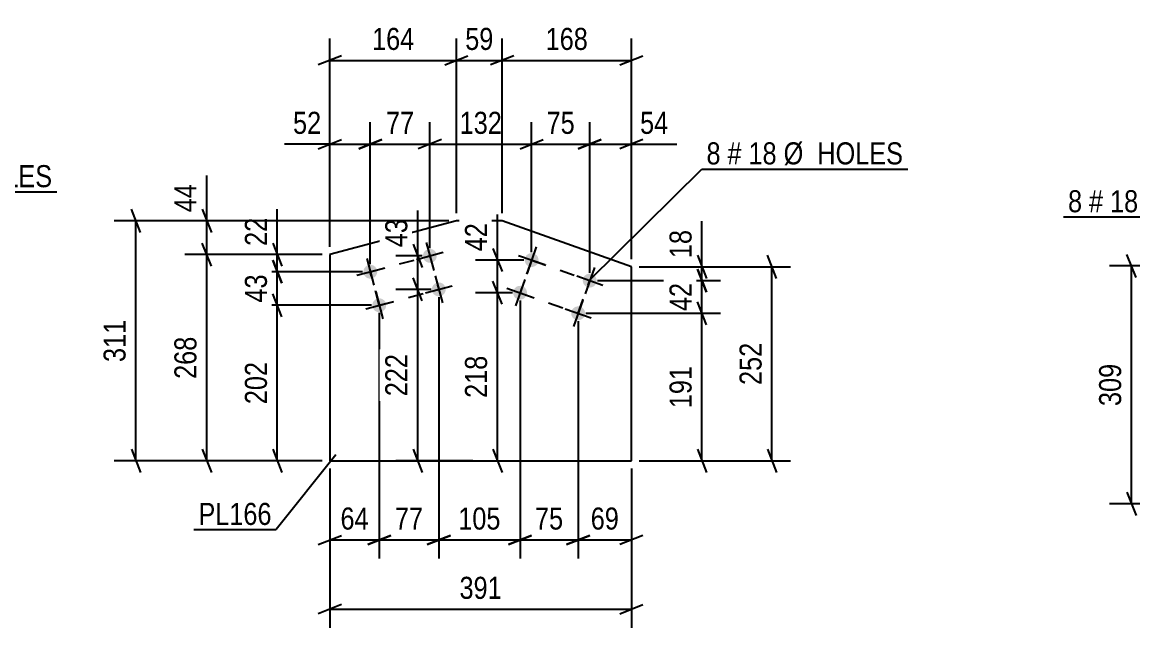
# Model space of a CAD drawing. Header units: millimetres. Extents: x 0 to 1189, y 0 to 841.
# Drawn here: x 277.1 to 421.3, y 232.7 to 311.3 of the extents above; entities that cross this region are included whole.
import ezdxf

# ---------------------------------------------------------------- set-up
doc = ezdxf.new("R2010")
doc.units = ezdxf.units.MM
doc.linetypes.add('DXK_LINE_DOT2', pattern=[3.9198, 1.9599, -1.9599])
doc.styles.add('Arial Narrow', font='ARIALN.TTF', dxfattribs={"height": 0.2})

# ---------------------------------------------------------------- blocks, each defined once
blk = doc.blocks.new('Part-203723932-7263 - 7257')
at = {"color": 2, "linetype": 'Continuous'}
for p, q in [((333.46, 285.51), (317.03, 281.14)), ((339.39, 285.51), (333.46, 285.51)), ((356.17, 279.55), (339.39, 285.51)), ((317.03, 281.14), (317.03, 254.38)), ((356.17, 254.38), (356.17, 279.55)), ((317.03, 254.38), (356.17, 254.38))]:
    blk.add_line(p, q, dxfattribs=at)
blk = doc.blocks.new('Bolt-203723932-7296 - 7257')
at = {"linetype": 'Continuous'}
for points in [[(330.88, 281.2, -1), (329.14, 280.74, -1)], [(323.15, 279.14, -1), (321.41, 278.68, -1)], [(332.04, 276.85, -1), (330.3, 276.39, -1)], [(324.31, 274.79, -1), (322.57, 274.33, -1)]]:
    blk.add_hatch(color=1, dxfattribs=at).paths.add_polyline_path(points)
at = {"color": 1, "linetype": 'Continuous'}
for p, q in [((329.55, 282.71), (330.48, 279.23)), ((328.27, 280.5), (331.75, 281.43)), ((321.82, 280.65), (322.75, 277.17)), ((320.54, 278.45), (324.02, 279.37)), ((330.71, 278.36), (331.63, 274.88)), ((329.43, 276.16), (332.91, 277.08)), ((322.98, 276.3), (323.9, 272.82)), ((321.7, 274.1), (325.18, 275.02))]:
    blk.add_line(p, q, dxfattribs=at)
blk = doc.blocks.new('Bolt-203723932-7301 - 7257')
at = {"linetype": 'Continuous'}
for points in [[(344.07, 280.13, -1), (342.37, 280.73, -1)], [(351.61, 277.46, -1), (349.91, 278.06, -1)], [(342.57, 275.89, -1), (340.87, 276.49, -1)], [(350.11, 273.22, -1), (348.41, 273.82, -1)]]:
    blk.add_hatch(color=1, dxfattribs=at).paths.add_polyline_path(points)
at = {"color": 1, "linetype": 'Continuous'}
for p, q in [((343.82, 282.13), (342.62, 278.74)), ((341.53, 281.03), (344.92, 279.83)), ((349.07, 278.36), (352.46, 277.16)), ((351.36, 279.45), (350.16, 276.06)), ((340.02, 276.79), (343.41, 275.59)), ((342.32, 277.89), (341.12, 274.5)), ((347.56, 274.12), (350.95, 272.92)), ((349.86, 275.21), (348.66, 271.82))]:
    blk.add_line(p, q, dxfattribs=at)
blk = doc.blocks.new('Line-203723932-7620 - 7257')
at = {"color": 1, "linetype": 'DXK_LINE_DOT2'}
blk.add_line((330.01, 280.97), (331.17, 276.62), dxfattribs=at)
blk = doc.blocks.new('Line-203723932-7613 - 7257')
at = {"color": 1, "linetype": 'DXK_LINE_DOT2'}
blk.add_line((322.28, 278.91), (330.01, 280.97), dxfattribs=at)
blk = doc.blocks.new('Line-203723932-7606 - 7257')
at = {"color": 1, "linetype": 'DXK_LINE_DOT2'}
blk.add_line((323.44, 274.56), (331.17, 276.62), dxfattribs=at)
blk = doc.blocks.new('Line-203723932-7599 - 7257')
at = {"color": 1, "linetype": 'DXK_LINE_DOT2'}
blk.add_line((323.44, 274.56), (322.28, 278.91), dxfattribs=at)
blk = doc.blocks.new('Line-203723932-7592 - 7257')
at = {"color": 1, "linetype": 'DXK_LINE_DOT2'}
blk.add_line((343.22, 280.43), (341.72, 276.19), dxfattribs=at)
blk = doc.blocks.new('Line-203723932-7585 - 7257')
at = {"color": 1, "linetype": 'DXK_LINE_DOT2'}
blk.add_line((341.72, 276.19), (349.26, 273.52), dxfattribs=at)
blk = doc.blocks.new('Line-203723932-7578 - 7257')
at = {"color": 1, "linetype": 'DXK_LINE_DOT2'}
blk.add_line((349.26, 273.52), (350.76, 277.76), dxfattribs=at)
blk = doc.blocks.new('Line-203723932-7571 - 7257')
at = {"color": 1, "linetype": 'DXK_LINE_DOT2'}
blk.add_line((343.22, 280.43), (350.76, 277.76), dxfattribs=at)
blk = doc.blocks.new('StraightDimension-203723932-21856 - 21587')
at = {"color": 7, "linetype": 'Continuous'}
for p, q in [((421.69, 278.16), (420.49, 281.16)), ((458.43, 279.66), (418.24, 279.66)), ((421.09, 248.8), (421.09, 279.66)), ((420.49, 250.3), (421.69, 247.3)), ((441.66, 248.8), (418.24, 248.8))]:
    blk.add_line(p, q, dxfattribs=at)
at = {"color": 0}
blk.add_wipeout([(420.34, 267.57), (416.14, 267.57), (416.14, 260.89), (420.34, 260.89)], dxfattribs=at)
at = {"color": 3, "style": 'Arial Narrow'}
blk.add_text('309', height=2.863, rotation=90.0002, dxfattribs=at).set_placement((419.74, 261.49))
blk = doc.blocks.new('StraightDimension-203723932-7457 - 7257')
at = {"color": 7, "linetype": 'Continuous'}
for p, q in [((317.03, 282.14), (317.03, 309.19)), ((333.46, 286.51), (333.46, 309.19)), ((318.53, 306.94), (315.53, 305.74)), ((317.03, 306.34), (333.46, 306.34)), ((331.96, 305.74), (334.96, 306.94))]:
    blk.add_line(p, q, dxfattribs=at)
at = {"color": 0}
blk.add_wipeout([(328.59, 307.09), (328.59, 311.29), (321.91, 311.29), (321.91, 307.09)], dxfattribs=at)
at = {"color": 3, "style": 'Arial Narrow'}
blk.add_text('164', height=2.863, dxfattribs=at).set_placement((322.51, 307.69))
blk = doc.blocks.new('StraightDimension-203723932-7386 - 7257')
at = {"color": 7, "linetype": 'Continuous'}
for p, q in [((310.21, 281.14), (310.21, 287.04)), ((310.21, 281.14), (310.21, 287.04)), ((309.61, 282.64), (310.81, 279.64)), ((316.03, 281.14), (307.36, 281.14)), ((310.21, 278.91), (310.21, 281.14)), ((310.81, 277.41), (309.61, 280.41)), ((321.28, 278.91), (307.36, 278.91))]:
    blk.add_line(p, q, dxfattribs=at)
at = {"color": 0}
blk.add_wipeout([(309.46, 286.52), (305.26, 286.52), (305.26, 281.66), (309.46, 281.66)], dxfattribs=at)
at = {"color": 3, "style": 'Arial Narrow'}
blk.add_text('22', height=2.863, rotation=90.0002, dxfattribs=at).set_placement((308.86, 282.26))
blk = doc.blocks.new('StraightDimension-203723932-7505 - 7257')
at = {"color": 7, "linetype": 'Continuous'}
for p, q in [((328.43, 280.97), (328.43, 286.87)), ((328.43, 280.97), (328.43, 286.87)), ((327.83, 282.47), (329.03, 279.47)), ((329.01, 280.97), (325.58, 280.97)), ((328.43, 276.62), (328.43, 280.97)), ((329.03, 275.12), (327.83, 278.12)), ((330.17, 276.62), (325.58, 276.62))]:
    blk.add_line(p, q, dxfattribs=at)
at = {"color": 0}
blk.add_wipeout([(327.68, 286.35), (323.48, 286.35), (323.48, 281.49), (327.68, 281.49)], dxfattribs=at)
at = {"color": 3, "style": 'Arial Narrow'}
blk.add_text('43', height=2.863, rotation=90.0002, dxfattribs=at).set_placement((327.08, 282.09))
blk = doc.blocks.new('StraightDimension-203723932-7380 - 7257')
at = {"color": 7, "linetype": 'Continuous'}
for p, q in [((310.81, 273.06), (309.61, 276.06)), ((322.44, 274.56), (307.36, 274.56)), ((310.21, 254.38), (310.21, 274.56)), ((309.61, 255.88), (310.81, 252.88)), ((316.03, 254.38), (307.36, 254.38))]:
    blk.add_line(p, q, dxfattribs=at)
at = {"color": 0}
blk.add_wipeout([(309.46, 267.81), (305.26, 267.81), (305.26, 261.13), (309.46, 261.13)], dxfattribs=at)
at = {"color": 3, "style": 'Arial Narrow'}
blk.add_text('202', height=2.863, rotation=90.0002, dxfattribs=at).set_placement((308.86, 261.73))
blk = doc.blocks.new('StraightDimension-203723932-7329 - 7257')
at = {"color": 7, "linetype": 'Continuous'}
for p, q in [((350.76, 278.76), (350.76, 298.3)), ((356.17, 280.55), (356.17, 298.3)), ((349.26, 294.85), (352.26, 296.05)), ((357.67, 296.05), (354.67, 294.85)), ((350.76, 295.45), (356.17, 295.45)), ((356.17, 295.45), (362.08, 295.45)), ((356.17, 295.45), (362.08, 295.45))]:
    blk.add_line(p, q, dxfattribs=at)
at = {"color": 0}
blk.add_wipeout([(361.55, 296.2), (361.55, 300.4), (356.7, 300.4), (356.7, 296.2)], dxfattribs=at)
at = {"color": 3, "style": 'Arial Narrow'}
blk.add_text('54', height=2.863, dxfattribs=at).set_placement((357.3, 296.8))
blk = doc.blocks.new('StraightDimension-203723932-7535 - 7257')
at = {"color": 7, "linetype": 'Continuous'}
for p, q in [((339.38, 274.69), (338.18, 277.69)), ((340.72, 276.19), (335.93, 276.19)), ((338.78, 254.38), (338.78, 276.19)), ((338.18, 255.88), (339.38, 252.88)), ((337.6, 254.38), (341.18, 254.38))]:
    blk.add_line(p, q, dxfattribs=at)
at = {"color": 0}
blk.add_wipeout([(338.03, 268.63), (333.83, 268.63), (333.83, 261.94), (338.03, 261.94)], dxfattribs=at)
at = {"color": 3, "style": 'Arial Narrow'}
blk.add_text('218', height=2.863, rotation=90.0002, dxfattribs=at).set_placement((337.43, 262.54))
blk = doc.blocks.new('StraightDimension-203723932-7320 - 7257')
at = {"color": 7, "linetype": 'Continuous'}
for p, q in [((301.66, 279.64), (300.46, 282.64)), ((316.03, 281.14), (298.21, 281.14)), ((301.06, 254.38), (301.06, 281.14)), ((300.46, 255.88), (301.66, 252.88)), ((316.03, 254.38), (298.21, 254.38))]:
    blk.add_line(p, q, dxfattribs=at)
at = {"color": 0}
blk.add_wipeout([(300.31, 271.1), (296.11, 271.1), (296.11, 264.41), (300.31, 264.41)], dxfattribs=at)
at = {"color": 3, "style": 'Arial Narrow'}
blk.add_text('268', height=2.863, rotation=90.0002, dxfattribs=at).set_placement((299.71, 265.01))
blk = doc.blocks.new('StraightDimension-203723932-7303 - 7257')
at = {"color": 7, "linetype": 'Continuous'}
for p, q in [((292.46, 284.01), (291.26, 287.01)), ((332.46, 285.51), (289.01, 285.51)), ((291.86, 254.38), (291.86, 285.51)), ((291.26, 255.88), (292.46, 252.88)), ((316.03, 254.38), (289.01, 254.38))]:
    blk.add_line(p, q, dxfattribs=at)
at = {"color": 0}
blk.add_wipeout([(291.11, 273.28), (286.91, 273.28), (286.91, 266.6), (291.11, 266.6)], dxfattribs=at)
at = {"color": 3, "style": 'Arial Narrow'}
blk.add_text('311', height=2.863, rotation=90.0002, dxfattribs=at).set_placement((290.51, 267.2))
blk = doc.blocks.new('StraightDimension-203723932-7310 - 7257')
at = {"color": 7, "linetype": 'Continuous'}
for p, q in [((301.06, 285.51), (301.06, 291.41)), ((301.06, 285.51), (301.06, 291.41)), ((300.46, 287.01), (301.66, 284.01)), ((332.46, 285.51), (298.21, 285.51)), ((301.06, 281.14), (301.06, 285.51)), ((301.66, 279.64), (300.46, 282.64)), ((316.03, 281.14), (298.21, 281.14))]:
    blk.add_line(p, q, dxfattribs=at)
at = {"color": 0}
blk.add_wipeout([(300.31, 290.89), (296.11, 290.89), (296.11, 286.03), (300.31, 286.03)], dxfattribs=at)
at = {"color": 3, "style": 'Arial Narrow'}
blk.add_text('44', height=2.863, rotation=90.0002, dxfattribs=at).set_placement((299.71, 286.63))
blk = doc.blocks.new('StraightDimension-203723932-7468 - 7257')
at = {"color": 7, "linetype": 'Continuous'}
for p, q in [((323.44, 273.56), (323.44, 241.71)), ((317.03, 253.38), (317.03, 241.71)), ((315.53, 243.51), (318.53, 244.71)), ((317.03, 244.11), (323.44, 244.11)), ((324.94, 244.71), (321.94, 243.51))]:
    blk.add_line(p, q, dxfattribs=at)
at = {"color": 0}
blk.add_wipeout([(322.66, 244.86), (322.66, 249.06), (317.81, 249.06), (317.81, 244.86)], dxfattribs=at)
at = {"color": 3, "style": 'Arial Narrow'}
blk.add_text('64', height=2.863, dxfattribs=at).set_placement((318.41, 245.46))
blk = doc.blocks.new('StraightDimension-203723932-7403 - 7257')
at = {"color": 7, "linetype": 'Continuous'}
for p, q in [((365.33, 279.55), (365.33, 285.46)), ((365.33, 279.55), (365.33, 285.46)), ((364.73, 281.05), (365.93, 278.05)), ((357.17, 279.55), (367.73, 279.55)), ((365.93, 276.26), (364.73, 279.26)), ((365.33, 277.76), (365.33, 279.55)), ((351.76, 277.76), (367.73, 277.76))]:
    blk.add_line(p, q, dxfattribs=at)
at = {"color": 0}
blk.add_wipeout([(364.58, 284.93), (360.38, 284.93), (360.38, 280.08), (364.58, 280.08)], dxfattribs=at)
at = {"color": 3, "style": 'Arial Narrow'}
blk.add_text('18', height=2.863, rotation=90.0002, dxfattribs=at).set_placement((363.98, 280.68))
blk = doc.blocks.new('StraightDimension-203723932-7339 - 7257')
at = {"color": 7, "linetype": 'Continuous'}
for p, q in [((343.22, 281.43), (343.22, 298.3)), ((350.76, 278.76), (350.76, 298.3)), ((341.72, 294.85), (344.72, 296.05)), ((352.26, 296.05), (349.26, 294.85)), ((343.22, 295.45), (350.76, 295.45))]:
    blk.add_line(p, q, dxfattribs=at)
at = {"color": 0}
blk.add_wipeout([(349.42, 296.2), (349.42, 300.4), (344.56, 300.4), (344.56, 296.2)], dxfattribs=at)
at = {"color": 3, "style": 'Arial Narrow'}
blk.add_text('75', height=2.863, dxfattribs=at).set_placement((345.16, 296.8))
blk = doc.blocks.new('StraightDimension-203723932-7413 - 7257')
at = {"color": 7, "linetype": 'Continuous'}
for p, q in [((364.73, 279.26), (365.93, 276.26)), ((351.76, 277.76), (367.73, 277.76)), ((365.33, 273.52), (365.33, 277.76)), ((365.93, 272.02), (364.73, 275.02)), ((350.26, 273.52), (367.73, 273.52))]:
    blk.add_line(p, q, dxfattribs=at)
at = {"color": 0}
blk.add_wipeout([(364.58, 278.07), (360.38, 278.07), (360.38, 273.21), (364.58, 273.21)], dxfattribs=at)
at = {"color": 3, "style": 'Arial Narrow'}
blk.add_text('42', height=2.863, rotation=90.0002, dxfattribs=at).set_placement((363.98, 273.81))
blk = doc.blocks.new('StraightDimension-203723932-7349 - 7257')
at = {"color": 7, "linetype": 'Continuous'}
for p, q in [((330.01, 281.97), (330.01, 298.3)), ((343.22, 281.43), (343.22, 298.3)), ((331.51, 296.05), (328.51, 294.85)), ((341.72, 294.85), (344.72, 296.05)), ((330.01, 295.45), (343.22, 295.45))]:
    blk.add_line(p, q, dxfattribs=at)
at = {"color": 0}
blk.add_wipeout([(339.96, 296.2), (339.96, 300.4), (333.28, 300.4), (333.28, 296.2)], dxfattribs=at)
at = {"color": 3, "style": 'Arial Narrow'}
blk.add_text('132', height=2.863, dxfattribs=at).set_placement((333.88, 296.8))
blk = doc.blocks.new('StraightDimension-203723932-7423 - 7257')
at = {"color": 7, "linetype": 'Continuous'}
for p, q in [((365.93, 272.02), (364.73, 275.02)), ((350.26, 273.52), (367.73, 273.52)), ((365.33, 254.38), (365.33, 273.52)), ((364.73, 255.88), (365.93, 252.88)), ((357.17, 254.38), (367.73, 254.38))]:
    blk.add_line(p, q, dxfattribs=at)
at = {"color": 0}
blk.add_wipeout([(364.58, 267.29), (360.38, 267.29), (360.38, 260.61), (364.58, 260.61)], dxfattribs=at)
at = {"color": 3, "style": 'Arial Narrow'}
blk.add_text('191', height=2.863, rotation=90.0002, dxfattribs=at).set_placement((363.98, 261.21))
blk = doc.blocks.new('StraightDimension-203723932-7359 - 7257')
at = {"color": 7, "linetype": 'Continuous'}
for p, q in [((322.28, 279.91), (322.28, 298.3)), ((330.01, 281.97), (330.01, 298.3)), ((320.78, 294.85), (323.78, 296.05)), ((331.51, 296.05), (328.51, 294.85)), ((322.28, 295.45), (330.01, 295.45))]:
    blk.add_line(p, q, dxfattribs=at)
at = {"color": 0}
blk.add_wipeout([(328.58, 296.2), (328.58, 300.4), (323.72, 300.4), (323.72, 296.2)], dxfattribs=at)
at = {"color": 3, "style": 'Arial Narrow'}
blk.add_text('77', height=2.863, dxfattribs=at).set_placement((324.32, 296.8))
blk = doc.blocks.new('StraightDimension-203723932-7490 - 7257')
at = {"color": 7, "linetype": 'Continuous'}
for p, q in [((341.72, 275.19), (341.72, 241.71)), ((349.26, 272.52), (349.26, 241.71)), ((340.22, 243.51), (343.22, 244.71)), ((341.72, 244.11), (349.26, 244.11)), ((350.76, 244.71), (347.76, 243.51))]:
    blk.add_line(p, q, dxfattribs=at)
at = {"color": 0}
blk.add_wipeout([(347.92, 244.86), (347.92, 249.06), (343.06, 249.06), (343.06, 244.86)], dxfattribs=at)
at = {"color": 3, "style": 'Arial Narrow'}
blk.add_text('75', height=2.863, dxfattribs=at).set_placement((343.66, 245.46))
blk = doc.blocks.new('StraightDimension-203723932-7369 - 7257')
at = {"color": 7, "linetype": 'Continuous'}
for p, q in [((317.03, 282.14), (317.03, 298.3)), ((322.28, 279.91), (322.28, 298.3)), ((315.53, 294.85), (318.53, 296.05)), ((323.78, 296.05), (320.78, 294.85)), ((317.03, 295.45), (311.13, 295.45)), ((317.03, 295.45), (311.13, 295.45)), ((317.03, 295.45), (322.28, 295.45))]:
    blk.add_line(p, q, dxfattribs=at)
at = {"color": 0}
blk.add_wipeout([(316.51, 296.2), (316.51, 300.4), (311.65, 300.4), (311.65, 296.2)], dxfattribs=at)
at = {"color": 3, "style": 'Arial Narrow'}
blk.add_text('52', height=2.863, dxfattribs=at).set_placement((312.25, 296.8))
blk = doc.blocks.new('StraightDimension-203723932-7394 - 7257')
at = {"color": 7, "linetype": 'Continuous'}
for p, q in [((309.61, 280.41), (310.81, 277.41)), ((321.28, 278.91), (307.36, 278.91)), ((310.21, 274.56), (310.21, 278.91)), ((310.81, 273.06), (309.61, 276.06)), ((322.44, 274.56), (307.36, 274.56))]:
    blk.add_line(p, q, dxfattribs=at)
at = {"color": 0}
blk.add_wipeout([(309.46, 279.16), (305.26, 279.16), (305.26, 274.31), (309.46, 274.31)], dxfattribs=at)
at = {"color": 3, "style": 'Arial Narrow'}
blk.add_text('43', height=2.863, rotation=90.0002, dxfattribs=at).set_placement((308.86, 274.91))
blk = doc.blocks.new('StraightDimension-203723932-7432 - 7257')
at = {"color": 7, "linetype": 'Continuous'}
for p, q in [((317.03, 253.38), (317.03, 232.72)), ((356.17, 253.38), (356.17, 232.72)), ((318.53, 235.72), (315.53, 234.52)), ((317.03, 235.12), (356.17, 235.12)), ((354.67, 234.52), (357.67, 235.72))]:
    blk.add_line(p, q, dxfattribs=at)
at = {"color": 0}
blk.add_wipeout([(339.95, 235.87), (339.95, 240.07), (333.26, 240.07), (333.26, 235.87)], dxfattribs=at)
at = {"color": 3, "style": 'Arial Narrow'}
blk.add_text('391', height=2.863, dxfattribs=at).set_placement((333.86, 236.47))
blk = doc.blocks.new('StraightDimension-203723932-7565 - 7257')
at = {"color": 7, "linetype": 'Continuous'}
for p, q in [((375.02, 278.05), (373.82, 281.05)), ((357.17, 279.55), (376.82, 279.55)), ((374.42, 254.38), (374.42, 279.55)), ((373.82, 255.88), (375.02, 252.88)), ((357.17, 254.38), (376.82, 254.38))]:
    blk.add_line(p, q, dxfattribs=at)
at = {"color": 0}
blk.add_wipeout([(373.67, 270.31), (369.47, 270.31), (369.47, 263.62), (373.67, 263.62)], dxfattribs=at)
at = {"color": 3, "style": 'Arial Narrow'}
blk.add_text('252', height=2.863, rotation=90.0002, dxfattribs=at).set_placement((373.07, 264.22))
blk = doc.blocks.new('StraightDimension-203723932-7437 - 7257')
at = {"color": 7, "linetype": 'Continuous'}
for p, q in [((333.46, 286.51), (333.46, 309.19)), ((339.39, 286.51), (339.39, 309.19)), ((331.96, 305.74), (334.96, 306.94)), ((333.46, 306.34), (339.39, 306.34)), ((340.89, 306.94), (337.89, 305.74))]:
    blk.add_line(p, q, dxfattribs=at)
at = {"color": 0}
blk.add_wipeout([(338.85, 307.09), (338.85, 311.29), (334, 311.29), (334, 307.09)], dxfattribs=at)
at = {"color": 3, "style": 'Arial Narrow'}
blk.add_text('59', height=2.863, dxfattribs=at).set_placement((334.6, 307.69))
blk = doc.blocks.new('StraightDimension-203723932-7447 - 7257')
at = {"color": 7, "linetype": 'Continuous'}
for p, q in [((339.39, 286.51), (339.39, 309.19)), ((356.17, 280.55), (356.17, 309.19)), ((340.89, 306.94), (337.89, 305.74)), ((339.39, 306.34), (356.17, 306.34)), ((354.67, 305.74), (357.67, 306.94))]:
    blk.add_line(p, q, dxfattribs=at)
at = {"color": 0}
blk.add_wipeout([(351.12, 307.09), (351.12, 311.29), (344.44, 311.29), (344.44, 307.09)], dxfattribs=at)
at = {"color": 3, "style": 'Arial Narrow'}
blk.add_text('168', height=2.863, dxfattribs=at).set_placement((345.04, 307.69))
blk = doc.blocks.new('StraightDimension-203723932-7474 - 7257')
at = {"color": 7, "linetype": 'Continuous'}
for p, q in [((331.17, 275.62), (331.17, 241.71)), ((341.72, 275.19), (341.72, 241.71)), ((329.67, 243.51), (332.67, 244.71)), ((331.17, 244.11), (341.72, 244.11)), ((343.22, 244.71), (340.22, 243.51))]:
    blk.add_line(p, q, dxfattribs=at)
at = {"color": 0}
blk.add_wipeout([(339.79, 244.86), (339.79, 249.06), (333.1, 249.06), (333.1, 244.86)], dxfattribs=at)
at = {"color": 3, "style": 'Arial Narrow'}
blk.add_text('105', height=2.863, dxfattribs=at).set_placement((333.7, 245.46))
blk = doc.blocks.new('StraightDimension-203723932-7482 - 7257')
at = {"color": 7, "linetype": 'Continuous'}
for p, q in [((331.17, 275.62), (331.17, 241.71)), ((323.44, 273.56), (323.44, 241.71)), ((321.94, 243.51), (324.94, 244.71)), ((323.44, 244.11), (331.17, 244.11)), ((332.67, 244.71), (329.67, 243.51))]:
    blk.add_line(p, q, dxfattribs=at)
at = {"color": 0}
blk.add_wipeout([(329.73, 244.86), (329.73, 249.06), (324.88, 249.06), (324.88, 244.86)], dxfattribs=at)
at = {"color": 3, "style": 'Arial Narrow'}
blk.add_text('77', height=2.863, dxfattribs=at).set_placement((325.48, 245.46))
blk = doc.blocks.new('StraightDimension-203723932-7498 - 7257')
at = {"color": 7, "linetype": 'Continuous'}
for p, q in [((349.26, 272.52), (349.26, 241.71)), ((356.17, 253.38), (356.17, 241.71)), ((347.76, 243.51), (350.76, 244.71)), ((349.26, 244.11), (356.17, 244.11)), ((357.67, 244.71), (354.67, 243.51))]:
    blk.add_line(p, q, dxfattribs=at)
at = {"color": 0}
blk.add_wipeout([(355.14, 244.86), (355.14, 249.06), (350.29, 249.06), (350.29, 244.86)], dxfattribs=at)
at = {"color": 3, "style": 'Arial Narrow'}
blk.add_text('69', height=2.863, dxfattribs=at).set_placement((350.89, 245.46))
blk = doc.blocks.new('StraightDimension-203723932-7518 - 7257')
at = {"color": 7, "linetype": 'Continuous'}
for p, q in [((329.03, 275.12), (327.83, 278.12)), ((330.17, 276.62), (325.58, 276.62)), ((328.43, 254.38), (328.43, 276.62)), ((327.83, 255.88), (329.03, 252.88)), ((335.6, 254.38), (325.58, 254.38))]:
    blk.add_line(p, q, dxfattribs=at)
at = {"color": 0}
blk.add_wipeout([(327.68, 268.84), (323.48, 268.84), (323.48, 262.16), (327.68, 262.16)], dxfattribs=at)
at = {"color": 3, "style": 'Arial Narrow'}
blk.add_text('222', height=2.863, rotation=90.0002, dxfattribs=at).set_placement((327.08, 262.76))
blk = doc.blocks.new('StraightDimension-203723932-7551 - 7257')
at = {"color": 7, "linetype": 'Continuous'}
for p, q in [((338.78, 280.43), (338.78, 286.34)), ((338.78, 280.43), (338.78, 286.34)), ((338.18, 281.93), (339.38, 278.93)), ((342.22, 280.43), (335.93, 280.43)), ((338.78, 276.19), (338.78, 280.43)), ((339.38, 274.69), (338.18, 277.69)), ((340.72, 276.19), (335.93, 276.19))]:
    blk.add_line(p, q, dxfattribs=at)
at = {"color": 0}
blk.add_wipeout([(338.03, 285.81), (333.83, 285.81), (333.83, 280.96), (338.03, 280.96)], dxfattribs=at)
at = {"color": 3, "style": 'Arial Narrow'}
blk.add_text('42', height=2.863, rotation=90.0002, dxfattribs=at).set_placement((337.43, 281.56))
blk = doc.blocks.new('MarkSet-203723932-22895 - 21587')
at = {"color": 0}
for points in [[(414.67, 286.63), (414.67, 289.63), (412.85, 289.63), (412.85, 286.63)], [(417.4, 286.63), (417.4, 289.63), (415.57, 289.63), (415.57, 286.63)], [(421.96, 286.63), (421.96, 289.63), (418.3, 289.63), (418.3, 286.63)], [(438.39, 286.63), (438.39, 289.63), (422.86, 289.63), (422.86, 286.63)]]:
    blk.add_wipeout(points, dxfattribs=at)
for points in [[(414.67, 286.63), (414.67, 289.63), (412.85, 289.63), (412.85, 286.63)], [(417.4, 286.63), (417.4, 289.63), (415.57, 289.63), (415.57, 286.63)], [(421.96, 286.63), (421.96, 289.63), (418.3, 289.63), (418.3, 286.63)], [(438.39, 286.63), (438.39, 289.63), (422.86, 289.63), (422.86, 286.63)]]:
    blk.add_wipeout(points, dxfattribs=at)
at = {"color": 7, "linetype": 'Continuous'}
for p in [(412.25, 286.03), (448.07, 271.92)]:
    blk.add_line(p, (438.99, 286.03), dxfattribs=at)
at = {"color": 3, "style": 'Arial Narrow'}
for s, height, p in [('8', 2.86, (412.85, 286.63)), ('#', 2.86, (415.57, 286.63)), ('18', 2.863, (418.3, 286.63)), ('Ø  HOLES', 2.863, (422.86, 286.63))]:
    blk.add_text(s, height=height, dxfattribs=at).set_placement(p)
blk = doc.blocks.new('Mark-203723932-7259 - 7257')
at = {"color": 0}
blk.add_wipeout([(309.47, 246.06), (309.47, 249.06), (299.97, 249.06), (299.97, 246.06)], dxfattribs=at)
blk.add_wipeout([(309.47, 246.06), (309.47, 249.06), (299.97, 249.06), (299.97, 246.06)], dxfattribs=at)
at = {"color": 30, "linetype": 'Continuous'}
for p in [(317.81, 255.14), (299.37, 245.46)]:
    blk.add_line(p, (310.07, 245.46), dxfattribs=at)
at = {"color": 3, "style": 'Arial Narrow'}
blk.add_text('PL166', height=2.863, dxfattribs=at).set_placement((299.97, 246.06))
blk = doc.blocks.new('MarkSet-203723932-7655 - 7257')
at = {"color": 0}
for points in [[(367.74, 292.84), (367.74, 295.84), (365.92, 295.84), (365.92, 292.84)], [(370.47, 292.84), (370.47, 295.84), (368.64, 295.84), (368.64, 292.84)], [(375.03, 292.84), (375.03, 295.84), (371.37, 295.84), (371.37, 292.84)], [(391.46, 292.84), (391.46, 295.84), (375.93, 295.84), (375.93, 292.84)]]:
    blk.add_wipeout(points, dxfattribs=at)
for points in [[(367.74, 292.84), (367.74, 295.84), (365.92, 295.84), (365.92, 292.84)], [(370.47, 292.84), (370.47, 295.84), (368.64, 295.84), (368.64, 292.84)], [(375.03, 292.84), (375.03, 295.84), (371.37, 295.84), (371.37, 292.84)], [(391.46, 292.84), (391.46, 295.84), (375.93, 295.84), (375.93, 292.84)]]:
    blk.add_wipeout(points, dxfattribs=at)
at = {"color": 7, "linetype": 'Continuous'}
for p, q in [((350.7, 277.77), (365.32, 292.24)), ((365.32, 292.24), (392.06, 292.24))]:
    blk.add_line(p, q, dxfattribs=at)
at = {"color": 3, "style": 'Arial Narrow'}
for s, height, p in [('8', 2.86, (365.92, 292.84)), ('#', 2.86, (368.64, 292.84)), ('18', 2.863, (371.37, 292.84)), ('Ø  HOLES', 2.863, (375.93, 292.84))]:
    blk.add_text(s, height=height, dxfattribs=at).set_placement(p)
blk = doc.blocks.new('Mark-203723932-7672 - 7665')
at = {"color": 0}
for points in [[(257.29, 289.88), (257.29, 292.88), (255.46, 292.88), (255.46, 289.88)], [(260.02, 289.88), (260.02, 292.88), (258.19, 292.88), (258.19, 289.88)], [(264.58, 289.88), (264.58, 292.88), (260.92, 292.88), (260.92, 289.88)], [(281, 289.88), (281, 292.88), (265.48, 292.88), (265.48, 289.88)]]:
    blk.add_wipeout(points, dxfattribs=at)
for points in [[(257.29, 289.88), (257.29, 292.88), (255.46, 292.88), (255.46, 289.88)], [(260.02, 289.88), (260.02, 292.88), (258.19, 292.88), (258.19, 289.88)], [(264.58, 289.88), (264.58, 292.88), (260.92, 292.88), (260.92, 289.88)], [(281, 289.88), (281, 292.88), (265.48, 292.88), (265.48, 289.88)]]:
    blk.add_wipeout(points, dxfattribs=at)
at = {"color": 7, "linetype": 'Continuous'}
for p, q in [((238.2, 276.25), (254.86, 289.28)), ((254.86, 289.28), (281.6, 289.28))]:
    blk.add_line(p, q, dxfattribs=at)
at = {"color": 3, "style": 'Arial Narrow'}
for s, height, p in [('4', 2.86, (255.46, 289.88)), ('#', 2.86, (258.19, 289.88)), ('18', 2.863, (260.92, 289.88)), ('Ø  HOLES', 2.863, (265.48, 289.88))]:
    blk.add_text(s, height=height, dxfattribs=at).set_placement(p)

msp = doc.modelspace()

# ---------------------------------------------------------------- block references
for name in ['Mark-203723932-7672 - 7665', 'Part-203723932-7263 - 7257', 'Bolt-203723932-7296 - 7257', 'Bolt-203723932-7301 - 7257', 'StraightDimension-203723932-21856 - 21587', 'Line-203723932-7613 - 7257', 'Line-203723932-7620 - 7257', 'Line-203723932-7592 - 7257', 'Line-203723932-7571 - 7257', 'Line-203723932-7599 - 7257', 'Line-203723932-7578 - 7257', 'Line-203723932-7606 - 7257', 'Line-203723932-7585 - 7257']:
    msp.add_blockref(name, (0, 0))

# ---------------------------------------------------------------- next in the draw order: block references
for name in ['StraightDimension-203723932-7457 - 7257', 'StraightDimension-203723932-7329 - 7257', 'MarkSet-203723932-22895 - 21587', 'StraightDimension-203723932-7535 - 7257', 'StraightDimension-203723932-7380 - 7257']:
    msp.add_blockref(name, (0, 0))

# ---------------------------------------------------------------- next in the draw order: block references
for name in ['StraightDimension-203723932-7386 - 7257', 'StraightDimension-203723932-7505 - 7257', 'StraightDimension-203723932-7403 - 7257']:
    msp.add_blockref(name, (0, 0))

# ---------------------------------------------------------------- next in the draw order: block references
for name in ['StraightDimension-203723932-7339 - 7257', 'StraightDimension-203723932-7320 - 7257']:
    msp.add_blockref(name, (0, 0))

# ---------------------------------------------------------------- next in the draw order: block references
for name in ['StraightDimension-203723932-7303 - 7257', 'StraightDimension-203723932-7413 - 7257']:
    msp.add_blockref(name, (0, 0))

# ---------------------------------------------------------------- next in the draw order: block references
for name in ['StraightDimension-203723932-7310 - 7257', 'StraightDimension-203723932-7423 - 7257', 'StraightDimension-203723932-7468 - 7257']:
    msp.add_blockref(name, (0, 0))

# ---------------------------------------------------------------- next in the draw order: block references
for name in ['StraightDimension-203723932-7349 - 7257', 'StraightDimension-203723932-7490 - 7257']:
    msp.add_blockref(name, (0, 0))

# ---------------------------------------------------------------- next in the draw order: block references
for name in ['StraightDimension-203723932-7359 - 7257', 'StraightDimension-203723932-7432 - 7257']:
    msp.add_blockref(name, (0, 0))

# ---------------------------------------------------------------- next in the draw order: block references
for name in ['StraightDimension-203723932-7437 - 7257', 'StraightDimension-203723932-7369 - 7257', 'StraightDimension-203723932-7565 - 7257', 'StraightDimension-203723932-7474 - 7257', 'Mark-203723932-7259 - 7257']:
    msp.add_blockref(name, (0, 0))

# ---------------------------------------------------------------- next in the draw order: block references
for name in ['StraightDimension-203723932-7447 - 7257', 'StraightDimension-203723932-7394 - 7257', 'StraightDimension-203723932-7498 - 7257']:
    msp.add_blockref(name, (0, 0))

# ---------------------------------------------------------------- next in the draw order: block references
for name in ['MarkSet-203723932-7655 - 7257', 'StraightDimension-203723932-7482 - 7257']:
    msp.add_blockref(name, (0, 0))

# ---------------------------------------------------------------- next in the draw order: block references
msp.add_blockref('StraightDimension-203723932-7518 - 7257', (0, 0))

# ---------------------------------------------------------------- next in the draw order: block references
msp.add_blockref('StraightDimension-203723932-7551 - 7257', (0, 0))

doc.saveas('drawing.dxf')
